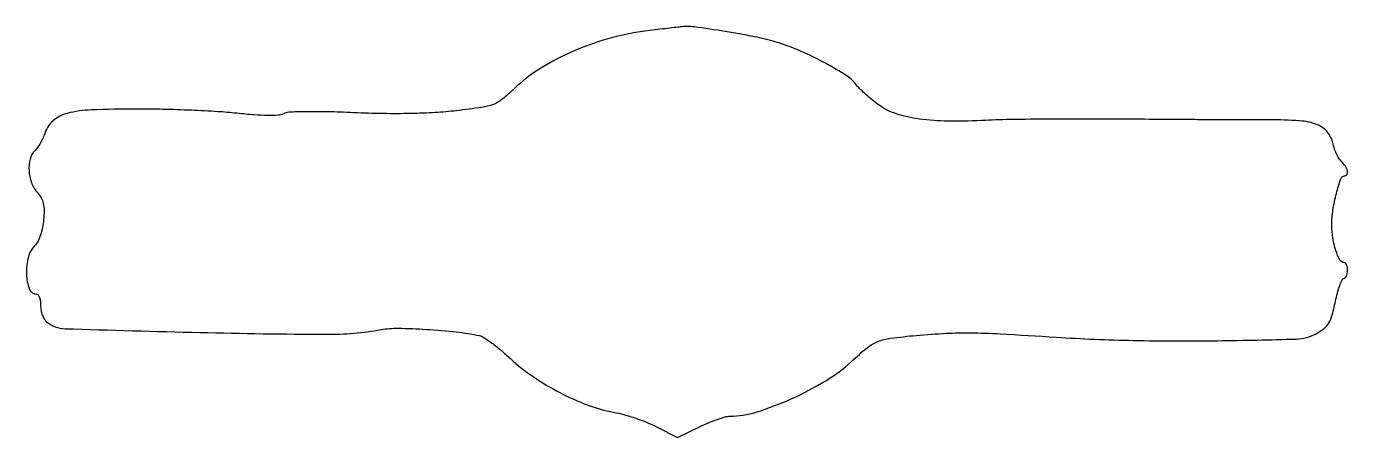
# Model space of a CAD drawing. Extents: x 0 to 336, y 0 to 104.
import ezdxf

# ---------------------------------------------------------------- set-up
doc = ezdxf.new("R2010")
doc.units = 0

msp = doc.modelspace()

# ---------------------------------------------------------------- linework, layer by layer
msp.add_lwpolyline([(158.759618, 102.952136, 0.036985), (149.018921, 101.080045, 0.035542), (139.52531, 97.776527, 0.037047), (131.030384, 93.354164, 0.052354), (124.289855, 88.137315, -0.021926), (121.243566, 85.468616, -0.07846), (119.002532, 84.188515, -0.05428), (116.086886, 83.431814, -0.006823), (109.614836, 82.573634, -0.014889), (104.224379, 82.095834, -0.009832), (98.008797, 81.8535, -0.008891), (91.074855, 81.842933, -0.006816), (83.5, 82.069406, 0.005073), (76.766473, 82.294216, 0.009575), (71.331668, 82.316386, 0.007524), (67.095413, 82.188759, 0.110056), (65.66154, 81.80056, -0.105418), (64.341842, 81.430251, -0.018358), (61.741261, 81.360551, -0.016565), (58.280225, 81.509617, -0.008048), (53.872321, 81.917474, 0.011718), (48.979971, 82.333965, 0.004743), (42.293559, 82.682008, 0.00469), (35.08907, 82.920862, 0.005941), (28.428663, 83, 0.009244), (16.83173, 82.785566, 0.053155), (10.76031, 81.910225, 0.113105), (7.270298, 80.116947, 0.134671), (5.176956, 77.077773, -0.024532), (4.645205, 75.763572, -0.019854), (3.951682, 74.409154, -0.020289), (3.210227, 73.209289, -0.047865), (2.541633, 72.398775, 0.134421), (1.349932, 70.308506, 0.076073), (1.05958, 67.387114, 0.072266), (1.666652, 64.346631, 0.09427), (3.096231, 61.90301, -0.048747), (4.11885, 60.470295, -0.073269), (4.682007, 59.044669, -0.059335), (4.87654, 57.305651, -0.021799), (4.751035, 54.833375, -0.02786), (4.463086, 52.928355, -0.027683), (3.964718, 51.063012, -0.028806), (3.346266, 49.487328, -0.088677), (2.694086, 48.551229, 0.132386), (0.913047, 45.456074, 0.071643), (0.401433, 41.060525, 0.084385), (1.145872, 37.302115, 0.311222), (3.035184, 36, -0.254059), (3.405879, 35.798647, -0.06311), (3.716585, 35.154718, -0.049111), (3.929784, 34.224778, -0.031816), (4, 33.122445, 0.044787), (4.106775, 31.932812, 0.040411), (4.424385, 30.737963, 0.042738), (4.890401, 29.711041, 0.091918), (5.444714, 29.045883, 0.166721), (10.240287, 27.228095, 0.001953), (44.50517, 26.268006, 0.004936), (76.537261, 25.812033, 0.044476), (90.5, 26.995152, -0.047348), (94.829093, 27.336997, -0.011393), (102.029693, 27.058844, -0.012308), (109.557092, 26.409806, -0.02407), (115.5, 25.458323, -0.094761), (116.601937, 24.997819, -0.013298), (118.630715, 23.575645, -0.014789), (120.963132, 21.736993, -0.012082), (123.349242, 19.638687, 0.03707), (129.10282, 15.067605, 0.029367), (135.923458, 10.992632, 0.029872), (142.996966, 7.832973, 0.044998), (149.5, 6.030165, -0.02248), (152.1719, 5.417368, -0.013906), (155.251759, 4.470683, -0.013942), (158.247766, 3.363776, -0.024281), (160.654925, 2.258814), (165.80985, -0.417634), (171.341975, 2.291183, -0.013943), (173.618296, 3.328136, -0.015235), (175.883258, 4.204285, -0.014813), (177.858431, 4.834827, -0.06996), (179.033143, 5, 0.07632), (185.801323, 6.039145, 0.029538), (194.693534, 9.424293, 0.029673), (203.457241, 14.010571, 0.05183), (210, 18.933282, -0.016559), (214.01421, 22.422046, -0.075679), (216.671046, 23.98336, -0.063513), (219.878961, 24.814007, -0.009553), (226.5, 25.527934, -0.008803), (234.055014, 26.062985, -0.016485), (240.179656, 26.186297, -0.010827), (247.775271, 25.924225, -0.001934), (261.943072, 25.072969, 0.010893), (281.555496, 24.246899, 0.008413), (302.955667, 24.172346, 0.004195), (322.974641, 24.607474, 0.116391), (328, 25.954352, 0.04178), (330.062171, 27.296926, 0.097674), (331.264491, 28.680434, 0.066657), (332.102982, 30.734311, 0.012105), (333.044383, 34.75, -0.015904), (333.532208, 36.761993, -0.024682), (334.092354, 38.457812, -0.021706), (334.651684, 39.738455, -0.286365), (335.070898, 40, 0.202679), (335.425965, 40.150095, 0.084205), (335.727076, 40.5875, 0.064339), (335.931726, 41.234412, 0.044501), (336, 42, 0.040072), (335.938528, 42.765796, 0.059372), (335.753401, 43.4125, 0.078085), (335.481749, 43.852349, 0.218815), (335.160515, 44, -0.275538), (334.054249, 44.659723, -0.044062), (333.014575, 47.069809, -0.041643), (332.255108, 50.228472, -0.038199), (332, 53.562802, -0.037677), (332.286436, 57.358625, -0.026124), (333.153855, 61.575515, -0.018253), (334.273479, 65.30554, -0.321068), (335.243479, 66, 0.28759), (335.835555, 66.371256, 0.167062), (335.939266, 67.234283, 0.08903), (335.434378, 68.465841, 0.054741), (334.450893, 69.691964, -0.056216), (333.816002, 70.48828, -0.027859), (333.189906, 71.620672, -0.02724), (332.664605, 72.881028, -0.035773), (332.333513, 74.082436, 0.120222), (330.912672, 77.126582, 0.133689), (328.295918, 79.030516, 0.074133), (323.79897, 80.013515, 0.017335), (316.06563, 80.265278, -0.000796), (311.192016, 80.262692, -0.000437), (305.225529, 80.274247, -0.000436), (299.170353, 80.296551, -0.000698), (294, 80.327316, 0.000863), (274.774806, 80.435344, 0.002148), (260.710685, 80.429678, 0.002822), (250.252261, 80.321504, 0.00812), (243, 80.087699, -0.01676), (233.610018, 79.947301, -0.035012), (226.330747, 80.593651, -0.045627), (220.71265, 82.026672, -0.079417), (216.5, 84.324986, -0.010016), (214.880135, 85.629481, -0.010139), (213.320494, 86.992652, -0.009979), (212.011996, 88.232617, -0.040178), (211.293172, 89.065518, 0.09262), (208.766993, 91.439661, 0.018287), (203.38981, 94.61268, 0.020128), (197.23101, 97.635572, 0.028263), (191.5, 99.789596, 0.025865), (185.929014, 101.219757, 0.009418), (177.909521, 102.685158, 0.007211), (170.010136, 103.858672, 0.065199), (166.526234, 103.868575, -0.002332), (165.839847, 103.783924, -0.000147), (163.821469, 103.545158, -0.000217), (161.416197, 103.2624, -0.000161)], format="xyb", close=True)

doc.saveas('drawing.dxf')
